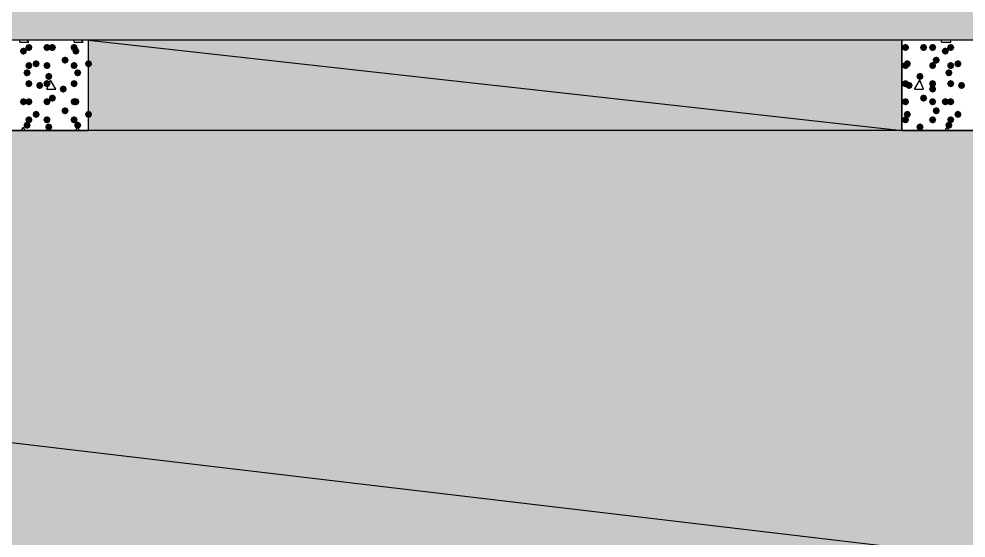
# Model space of a CAD drawing. Header units: millimetres. Extents: x 0 to 420, y 0 to 297.
# Drawn here: x 286.36 to 308.55, y 195.1 to 207.26 of the extents above; entities that cross this region are included whole.
import ezdxf

# ---------------------------------------------------------------- set-up
doc = ezdxf.new("R2010")
doc.units = ezdxf.units.MM
doc.layers.get('0').update_dxf_attribs({"linetype": 'CONTINUOUS'})

msp = doc.modelspace()

# ---------------------------------------------------------------- hatches: boundary and pattern name
at = {"true_color": 0x000008}
h = msp.add_hatch(color=0, dxfattribs=at)
h.paths.add_polyline_path([(385.826, 225.806), (39.708667, 225.806), (385.826, 206.756)], flags=0)
h.paths.add_polyline_path([(39.708667, 225.806), (385.826, 206.756), (39.708667, 206.756)], flags=0)
h = msp.add_hatch(color=0, dxfattribs=at)
h.paths.add_polyline_path([(307.043667, 206.756), (287.993667, 206.756), (307.043667, 204.639333)], flags=0)
h.paths.add_polyline_path([(287.993667, 206.756), (307.043667, 204.639333), (287.993667, 204.639333)], flags=0)
at = {"true_color": 0x000007}
for points in [[(286.554333, 206.502), (286.529462, 206.442204), (286.469667, 206.417333), (286.409871, 206.442204), (286.385, 206.502), (286.409871, 206.561796), (286.469667, 206.586667), (286.529462, 206.561796)], [(286.681333, 206.586667), (286.656462, 206.526871), (286.596667, 206.502), (286.536871, 206.526871), (286.512, 206.586667), (286.536871, 206.646462), (286.596667, 206.671333), (286.656462, 206.646463)], [(287.104667, 206.586667), (287.079796, 206.526871), (287.02, 206.502), (286.960204, 206.526871), (286.935333, 206.586667), (286.960204, 206.646462), (287.02, 206.671333), (287.079796, 206.646463)], [(287.231667, 206.586667), (287.206796, 206.526871), (287.147, 206.502), (287.087204, 206.526871), (287.062333, 206.586667), (287.087204, 206.646462), (287.147, 206.671333), (287.206796, 206.646463)], [(287.739667, 206.586667), (287.714796, 206.526871), (287.655, 206.502), (287.595204, 206.526871), (287.570333, 206.586667), (287.595204, 206.646462), (287.655, 206.671333), (287.714796, 206.646463)], [(287.782, 206.502), (287.757129, 206.442204), (287.697333, 206.417333), (287.637538, 206.442204), (287.612667, 206.502), (287.637537, 206.561796), (287.697333, 206.586667), (287.757129, 206.561796)], [(307.213, 206.586667), (307.188129, 206.526871), (307.128333, 206.502), (307.068537, 206.526871), (307.043667, 206.586667), (307.068537, 206.646462), (307.128333, 206.671333), (307.188129, 206.646463)], [(307.636333, 206.586667), (307.611463, 206.526871), (307.551667, 206.502), (307.491871, 206.526871), (307.467, 206.586667), (307.491871, 206.646462), (307.551667, 206.671333), (307.611462, 206.646463)], [(307.848, 206.586667), (307.823129, 206.526871), (307.763333, 206.502), (307.703538, 206.526871), (307.678667, 206.586667), (307.703537, 206.646462), (307.763333, 206.671333), (307.823129, 206.646463)], [(308.144333, 206.502), (308.119462, 206.442204), (308.059667, 206.417333), (307.999871, 206.442204), (307.975, 206.502), (307.999871, 206.561796), (308.059667, 206.586667), (308.119462, 206.561796)], [(308.271333, 206.586667), (308.246463, 206.526871), (308.186667, 206.502), (308.126871, 206.526871), (308.102, 206.586667), (308.126871, 206.646462), (308.186667, 206.671333), (308.246462, 206.646463)], [(287.528, 206.290333), (287.503129, 206.230537), (287.443333, 206.205667), (287.383537, 206.230537), (287.358667, 206.290333), (287.383537, 206.350129), (287.443333, 206.375), (287.503129, 206.350129)], [(307.932667, 206.290333), (307.907796, 206.230537), (307.848, 206.205667), (307.788204, 206.230537), (307.763333, 206.290333), (307.788204, 206.350129), (307.848, 206.375), (307.907796, 206.350129)], [(286.639, 205.994), (286.614129, 205.934204), (286.554333, 205.909333), (286.494537, 205.934204), (286.469667, 205.994), (286.494537, 206.053796), (286.554333, 206.078667), (286.614129, 206.053796)], [(286.681333, 206.163333), (286.656462, 206.103537), (286.596667, 206.078667), (286.536871, 206.103537), (286.512, 206.163333), (286.536871, 206.223129), (286.596667, 206.248), (286.656462, 206.223129)], [(286.850667, 206.205667), (286.825796, 206.145871), (286.766, 206.121), (286.706204, 206.145871), (286.681333, 206.205667), (286.706204, 206.265462), (286.766, 206.290333), (286.825796, 206.265463)], [(287.104667, 206.163333), (287.079796, 206.103537), (287.02, 206.078667), (286.960204, 206.103537), (286.935333, 206.163333), (286.960204, 206.223129), (287.02, 206.248), (287.079796, 206.223129)], [(287.739667, 206.163333), (287.714796, 206.103537), (287.655, 206.078667), (287.595204, 206.103537), (287.570333, 206.163333), (287.595204, 206.223129), (287.655, 206.248), (287.714796, 206.223129)], [(287.824333, 205.994), (287.799463, 205.934204), (287.739667, 205.909333), (287.679871, 205.934204), (287.655, 205.994), (287.679871, 206.053796), (287.739667, 206.078667), (287.799462, 206.053796)], [(288.078333, 206.205667), (288.053463, 206.145871), (287.993667, 206.121), (287.933871, 206.145871), (287.909, 206.205667), (287.933871, 206.265462), (287.993667, 206.290333), (288.053462, 206.265463)], [(307.213, 206.163333), (307.188129, 206.103537), (307.128333, 206.078667), (307.068537, 206.103537), (307.043667, 206.163333), (307.068537, 206.223129), (307.128333, 206.248), (307.188129, 206.223129)], [(307.255333, 206.205667), (307.230463, 206.145871), (307.170667, 206.121), (307.110871, 206.145871), (307.086, 206.205667), (307.110871, 206.265462), (307.170667, 206.290333), (307.230462, 206.265463)], [(307.848, 206.163333), (307.823129, 206.103537), (307.763333, 206.078667), (307.703538, 206.103537), (307.678667, 206.163333), (307.703537, 206.223129), (307.763333, 206.248), (307.823129, 206.223129)], [(308.229, 205.994), (308.204129, 205.934204), (308.144333, 205.909333), (308.084538, 205.934204), (308.059667, 205.994), (308.084537, 206.053796), (308.144333, 206.078667), (308.204129, 206.053796)], [(308.271333, 206.163333), (308.246463, 206.103537), (308.186667, 206.078667), (308.126871, 206.103537), (308.102, 206.163333), (308.126871, 206.223129), (308.186667, 206.248), (308.246462, 206.223129)], [(308.440667, 206.205667), (308.415796, 206.145871), (308.356, 206.121), (308.296204, 206.145871), (308.271333, 206.205667), (308.296204, 206.265462), (308.356, 206.290333), (308.415796, 206.265463)], [(287.147, 205.909333), (287.122129, 205.849538), (287.062333, 205.824667), (287.002538, 205.849538), (286.977667, 205.909333), (287.002537, 205.969129), (287.062333, 205.994), (287.122129, 205.969129)], [(307.551667, 205.909333), (307.526796, 205.849538), (307.467, 205.824667), (307.407204, 205.849538), (307.382333, 205.909333), (307.407204, 205.969129), (307.467, 205.994), (307.526796, 205.969129)], [(286.681333, 205.74), (286.656462, 205.680204), (286.596667, 205.655333), (286.536871, 205.680204), (286.512, 205.74), (286.536871, 205.799796), (286.596667, 205.824667), (286.656462, 205.799796)], [(286.935333, 205.697667), (286.910462, 205.637871), (286.850667, 205.613), (286.790871, 205.637871), (286.766, 205.697667), (286.790871, 205.757462), (286.850667, 205.782333), (286.910462, 205.757463)], [(287.104667, 205.74), (287.079796, 205.680204), (287.02, 205.655333), (286.960204, 205.680204), (286.935333, 205.74), (286.960204, 205.799796), (287.02, 205.824667), (287.079796, 205.799796)], [(287.485667, 205.613), (287.460796, 205.553204), (287.401, 205.528333), (287.341204, 205.553204), (287.316333, 205.613), (287.341204, 205.672796), (287.401, 205.697667), (287.460796, 205.672796)], [(287.739667, 205.74), (287.714796, 205.680204), (287.655, 205.655333), (287.595204, 205.680204), (287.570333, 205.74), (287.595204, 205.799796), (287.655, 205.824667), (287.714796, 205.799796)], [(307.213, 205.74), (307.188129, 205.680204), (307.128333, 205.655333), (307.068537, 205.680204), (307.043667, 205.74), (307.068537, 205.799796), (307.128333, 205.824667), (307.188129, 205.799796)], [(307.297667, 205.697667), (307.272796, 205.637871), (307.213, 205.613), (307.153204, 205.637871), (307.128333, 205.697667), (307.153204, 205.757462), (307.213, 205.782333), (307.272796, 205.757463)], [(307.848, 205.74), (307.823129, 205.680204), (307.763333, 205.655333), (307.703538, 205.680204), (307.678667, 205.74), (307.703537, 205.799796), (307.763333, 205.824667), (307.823129, 205.799796)], [(307.848, 205.613), (307.823129, 205.553204), (307.763333, 205.528333), (307.703538, 205.553204), (307.678667, 205.613), (307.703537, 205.672796), (307.763333, 205.697667), (307.823129, 205.672796)], [(308.271333, 205.74), (308.246463, 205.680204), (308.186667, 205.655333), (308.126871, 205.680204), (308.102, 205.74), (308.126871, 205.799796), (308.186667, 205.824667), (308.246462, 205.799796)], [(308.525333, 205.697667), (308.500463, 205.637871), (308.440667, 205.613), (308.380871, 205.637871), (308.356, 205.697667), (308.380871, 205.757462), (308.440667, 205.782333), (308.500462, 205.757463)], [(287.231667, 205.401333), (287.206796, 205.341537), (287.147, 205.316667), (287.087204, 205.341537), (287.062333, 205.401333), (287.087204, 205.461129), (287.147, 205.486), (287.206796, 205.461129)], [(307.636333, 205.401333), (307.611463, 205.341537), (307.551667, 205.316667), (307.491871, 205.341537), (307.467, 205.401333), (307.491871, 205.461129), (307.551667, 205.486), (307.611462, 205.461129)], [(286.554333, 205.316667), (286.529462, 205.256871), (286.469667, 205.232), (286.409871, 205.256871), (286.385, 205.316667), (286.409871, 205.376462), (286.469667, 205.401333), (286.529462, 205.376463)], [(286.681333, 205.316667), (286.656462, 205.256871), (286.596667, 205.232), (286.536871, 205.256871), (286.512, 205.316667), (286.536871, 205.376462), (286.596667, 205.401333), (286.656462, 205.376463)], [(287.104667, 205.316667), (287.079796, 205.256871), (287.02, 205.232), (286.960204, 205.256871), (286.935333, 205.316667), (286.960204, 205.376462), (287.02, 205.401333), (287.079796, 205.376463)], [(287.528, 205.105), (287.503129, 205.045204), (287.443333, 205.020333), (287.383537, 205.045204), (287.358667, 205.105), (287.383537, 205.164796), (287.443333, 205.189667), (287.503129, 205.164796)], [(287.739667, 205.316667), (287.714796, 205.256871), (287.655, 205.232), (287.595204, 205.256871), (287.570333, 205.316667), (287.595204, 205.376462), (287.655, 205.401333), (287.714796, 205.376463)], [(287.782, 205.316667), (287.757129, 205.256871), (287.697333, 205.232), (287.637538, 205.256871), (287.612667, 205.316667), (287.637537, 205.376462), (287.697333, 205.401333), (287.757129, 205.376463)], [(307.213, 205.316667), (307.188129, 205.256871), (307.128333, 205.232), (307.068537, 205.256871), (307.043667, 205.316667), (307.068537, 205.376462), (307.128333, 205.401333), (307.188129, 205.376463)], [(307.848, 205.316667), (307.823129, 205.256871), (307.763333, 205.232), (307.703538, 205.256871), (307.678667, 205.316667), (307.703537, 205.376462), (307.763333, 205.401333), (307.823129, 205.376463)], [(307.932667, 205.105), (307.907796, 205.045204), (307.848, 205.020333), (307.788204, 205.045204), (307.763333, 205.105), (307.788204, 205.164796), (307.848, 205.189667), (307.907796, 205.164796)], [(308.144333, 205.316667), (308.119462, 205.256871), (308.059667, 205.232), (307.999871, 205.256871), (307.975, 205.316667), (307.999871, 205.376462), (308.059667, 205.401333), (308.119462, 205.376463)], [(308.271333, 205.316667), (308.246463, 205.256871), (308.186667, 205.232), (308.126871, 205.256871), (308.102, 205.316667), (308.126871, 205.376462), (308.186667, 205.401333), (308.246462, 205.376463)], [(286.681333, 204.893333), (286.656462, 204.833537), (286.596667, 204.808667), (286.536871, 204.833537), (286.512, 204.893333), (286.536871, 204.953129), (286.596667, 204.978), (286.656462, 204.953129)], [(286.850667, 205.020333), (286.825796, 204.960537), (286.766, 204.935667), (286.706204, 204.960537), (286.681333, 205.020333), (286.706204, 205.080129), (286.766, 205.105), (286.825796, 205.080129)], [(287.104667, 204.893333), (287.079796, 204.833537), (287.02, 204.808667), (286.960204, 204.833537), (286.935333, 204.893333), (286.960204, 204.953129), (287.02, 204.978), (287.079796, 204.953129)], [(287.739667, 204.893333), (287.714796, 204.833537), (287.655, 204.808667), (287.595204, 204.833537), (287.570333, 204.893333), (287.595204, 204.953129), (287.655, 204.978), (287.714796, 204.953129)], [(288.078333, 205.020333), (288.053463, 204.960537), (287.993667, 204.935667), (287.933871, 204.960537), (287.909, 205.020333), (287.933871, 205.080129), (287.993667, 205.105), (288.053462, 205.080129)], [(307.213, 204.893333), (307.188129, 204.833537), (307.128333, 204.808667), (307.068537, 204.833537), (307.043667, 204.893333), (307.068537, 204.953129), (307.128333, 204.978), (307.188129, 204.953129)], [(307.255333, 205.020333), (307.230463, 204.960537), (307.170667, 204.935667), (307.110871, 204.960537), (307.086, 205.020333), (307.110871, 205.080129), (307.170667, 205.105), (307.230462, 205.080129)], [(307.848, 204.893333), (307.823129, 204.833537), (307.763333, 204.808667), (307.703538, 204.833537), (307.678667, 204.893333), (307.703537, 204.953129), (307.763333, 204.978), (307.823129, 204.953129)], [(308.271333, 204.893333), (308.246463, 204.833537), (308.186667, 204.808667), (308.126871, 204.833537), (308.102, 204.893333), (308.126871, 204.953129), (308.186667, 204.978), (308.246462, 204.953129)], [(308.440667, 205.020333), (308.415796, 204.960537), (308.356, 204.935667), (308.296204, 204.960537), (308.271333, 205.020333), (308.296204, 205.080129), (308.356, 205.105), (308.415796, 205.080129)], [(286.639, 204.766333), (286.614129, 204.706537), (286.554333, 204.681667), (286.494537, 204.706537), (286.469667, 204.766333), (286.494537, 204.826129), (286.554333, 204.851), (286.614129, 204.826129)], [(287.147, 204.724), (287.122129, 204.664204), (287.062333, 204.639333), (287.002538, 204.664204), (286.977667, 204.724), (287.002537, 204.783796), (287.062333, 204.808667), (287.122129, 204.783796)], [(287.824333, 204.766333), (287.799463, 204.706537), (287.739667, 204.681667), (287.679871, 204.706537), (287.655, 204.766333), (287.679871, 204.826129), (287.739667, 204.851), (287.799462, 204.826129)], [(307.551667, 204.724), (307.526796, 204.664204), (307.467, 204.639333), (307.407204, 204.664204), (307.382333, 204.724), (307.407204, 204.783796), (307.467, 204.808667), (307.526796, 204.783796)], [(308.229, 204.766333), (308.204129, 204.706537), (308.144333, 204.681667), (308.084538, 204.706537), (308.059667, 204.766333), (308.084537, 204.826129), (308.144333, 204.851), (308.204129, 204.826129)]]:
    msp.add_hatch(color=0, dxfattribs=at).paths.add_polyline_path(points, flags=0)
at = {"true_color": 0x000008}
h = msp.add_hatch(color=0, dxfattribs=at)
h.paths.add_polyline_path([(385.826, 204.639333), (224.409, 204.639333), (385.826, 185.547)], flags=0)
h.paths.add_polyline_path([(224.409, 204.639333), (385.826, 185.547), (224.409, 185.547)], flags=0)

# ---------------------------------------------------------------- linework, layer by layer
at = {"color": 0, "true_color": 0x000008}
for points in [[(39.708667, 225.806), (385.826, 206.756), (39.708667, 206.756)], [(307.043667, 206.756), (287.993667, 206.756), (307.043667, 204.639333)], [(287.993667, 206.756), (307.043667, 204.639333), (287.993667, 204.639333)], [(385.826, 204.639333), (224.409, 204.639333), (385.826, 185.547)], [(224.409, 204.639333), (385.826, 185.547), (224.409, 185.547)]]:
    msp.add_lwpolyline(points, close=True, dxfattribs=at)
at = {"color": 0, "true_color": 0x000007}
for points in [[(285.877, 206.756), (285.877, 204.639333), (287.993667, 204.639333), (287.993667, 206.756)], [(307.043667, 206.756), (307.043667, 204.639333), (309.160333, 204.639333), (309.160333, 206.756)]]:
    msp.add_lwpolyline(points, close=True, dxfattribs=at)
for points in [[(286.385, 206.713667), (286.385, 206.756)], [(286.596667, 206.713667), (286.554333, 206.756)], [(287.655, 206.713667), (287.655, 206.756)], [(287.866667, 206.713667), (287.824333, 206.756)], [(307.975, 206.713667), (307.975, 206.756)], [(308.186667, 206.713667), (308.186667, 206.756)], [(286.385, 206.713667), (286.596667, 206.713667)], [(287.655, 206.713667), (287.866667, 206.713667)], [(307.975, 206.713667), (308.186667, 206.713667)], [(287.02, 205.613), (287.104667, 205.824667)], [(287.231667, 205.613), (287.104667, 205.824667)], [(307.34, 205.613), (307.467, 205.824667)], [(307.551667, 205.613), (307.467, 205.824667)], [(287.02, 205.613), (287.231667, 205.613)], [(307.34, 205.613), (307.551667, 205.613)], [(286.427333, 204.639333), (286.469667, 204.724)], [(286.512, 204.639333), (286.469667, 204.724)], [(287.697333, 204.639333), (287.739667, 204.724)], [(287.782, 204.639333), (287.739667, 204.724)], [(308.059667, 204.639333), (308.102, 204.724)], [(308.144333, 204.639333), (308.102, 204.724)]]:
    msp.add_lwpolyline(points, dxfattribs=at)

doc.saveas('drawing.dxf')
